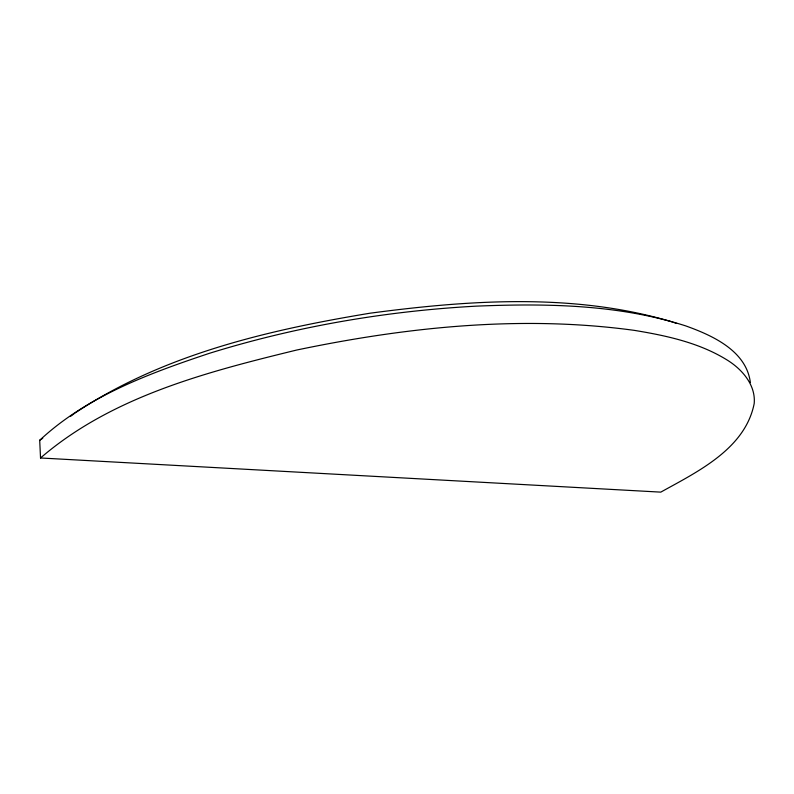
<?xml version="1.0" encoding="UTF-8"?>
<svg xmlns="http://www.w3.org/2000/svg" width="794" height="794" viewBox="0 0 794 794"><rect width="100%" height="100%" fill="white"/><g stroke="black" fill="none" stroke-linecap="round" stroke-linejoin="round"><path stroke-width="1.19" d="M40.534 457.979C111.984 396.325 206.996 371.92 296.688 350.035C407.302 326.92 521.986 314.96 634.505 330.393C666.712 335.693 699.742 342.81 727.741 360.397C742.36 369.617 755.828 385.12 754.201 403.501C745.278 448.908 697.549 471.705 660.777 492.131L40.534 457.979L39.7 440.273C86.794 396.365 148.944 373.488 209.011 353.439C295.656 326.503 385.785 311.069 476.34 306.137C546.401 303.308 618.357 304.301 685.728 325.897C712.426 335.475 746.41 350.769 750.37 382.599M70.348 416.503L74.1 413.724M75.033 413.029C162.492 354.719 267.558 330.125 369.935 313.223C469.869 299.963 574.489 292.658 672.349 321.957M39.7 440.273L42.747 438.278M673.461 322.314L676.607 323.456"/></g></svg>
